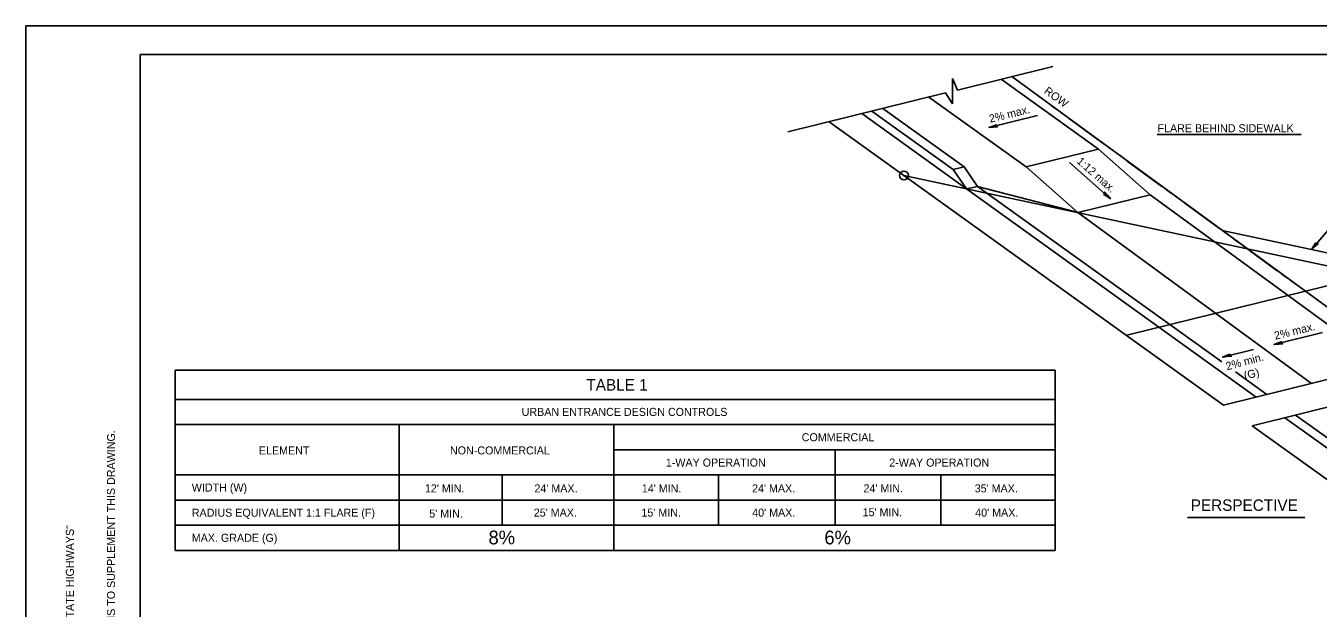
# Model space of a CAD drawing. Extents: x 0 to 2.83, y -0.11 to 1.83.
# Drawn here: x 0 to 1.884, y 0.985 to 1.833 of the extents above; entities that cross this region are included whole.
import ezdxf

# ---------------------------------------------------------------- set-up
doc = ezdxf.new("R2010")
doc.units = 0
for name, color, linetype in [('RD_Pr_Roadway_Notes', 7, 'Continuous'), ('SH_General_Details', 7, 'Continuous'), ('SH_Printer_Plotting_Border', 7, 'Continuous')]:
    doc.layers.add(name, color=color, linetype=linetype)

msp = doc.modelspace()

# ---------------------------------------------------------------- linework, layer by layer
at = {"layer": 'RD_Pr_Roadway_Notes'}
for p, q in [((1.404, 1.6852), (1.4747, 1.7026)), ((1.8594, 1.675), (1.6492, 1.675)), ((1.581, 1.5815), (1.5213, 1.6342)), ((1.9042, 1.5425), (1.8743, 1.5076)), ((1.8198, 1.3692), (1.8904, 1.3866)), ((1.7446, 1.351), (1.7896, 1.3621)), ((1.6934, 1.1172), (1.8646, 1.1172))]:
    msp.add_line(p, q, dxfattribs=at)
for points in [[(1.4152, 1.6878), (1.4144, 1.6893), (1.4099, 1.6875), (1.404, 1.6852), (1.4107, 1.6859), (1.4166, 1.6863), (1.4152, 1.6878), (1.4144, 1.6887), (1.4081, 1.6862), (1.4156, 1.6867), (1.4142, 1.6878), (1.4112, 1.6869), (1.4142, 1.6872)], [(1.5725, 1.5893), (1.5716, 1.5877), (1.5758, 1.5851), (1.581, 1.5815), (1.5766, 1.5866), (1.5729, 1.5913), (1.5725, 1.5893), (1.5721, 1.5881), (1.5778, 1.5843), (1.5732, 1.5902), (1.573, 1.5884), (1.5755, 1.5865), (1.5735, 1.5888)], [(1.8819, 1.5162), (1.8803, 1.5171), (1.8777, 1.5129), (1.8743, 1.5076), (1.8793, 1.5121), (1.8839, 1.5159), (1.8819, 1.5162), (1.8807, 1.5166), (1.877, 1.5108), (1.8828, 1.5156), (1.881, 1.5157), (1.8791, 1.5132), (1.8814, 1.5152)], [(1.8309, 1.3718), (1.8302, 1.3733), (1.8256, 1.3715), (1.8198, 1.3692), (1.8264, 1.3699), (1.8324, 1.3703), (1.8309, 1.3718), (1.8302, 1.3727), (1.8238, 1.3702), (1.8313, 1.3707), (1.8299, 1.3718), (1.8269, 1.3709), (1.83, 1.3712)], [(1.7558, 1.3536), (1.755, 1.3552), (1.7505, 1.3533), (1.7446, 1.351), (1.7513, 1.3517), (1.7572, 1.3521), (1.7558, 1.3536), (1.755, 1.3546), (1.7487, 1.352), (1.7562, 1.3525), (1.7548, 1.3537), (1.7518, 1.3527), (1.7548, 1.353)]]:
    msp.add_lwpolyline(points, dxfattribs=at)
at = {"layer": 'SH_General_Details'}
for p, q in [((0, 1.8333), (0, 0)), ((2.8333, 1.8333), (0, 1.8333)), ((1.3582, 1.7399), (1.497, 1.7741)), ((1.351, 1.72), (1.351, 1.7566)), ((1.351, 1.7566), (1.3582, 1.7399)), ((1.5639, 1.6538), (1.422, 1.7556)), ((1.4375, 1.7594), (2.005, 1.3448)), ((1.1106, 1.6788), (1.3407, 1.7356)), ((1.3407, 1.7356), (1.351, 1.72)), ((1.4583, 1.6278), (1.3164, 1.7296)), ((1.3712, 1.5959), (1.2186, 1.7055)), ((1.3517, 1.624), (1.2331, 1.7091)), ((1.3677, 1.6279), (1.2492, 1.713)), ((1.1709, 1.6937), (1.746, 1.281)), ((1.4583, 1.6278), (1.5639, 1.6538)), ((1.6391, 1.5873), (1.5639, 1.6538)), ((1.3517, 1.624), (1.3677, 1.6279)), ((1.3712, 1.5959), (1.3517, 1.624)), ((1.3872, 1.5996), (1.3677, 1.6279)), ((1.5335, 1.5613), (1.4583, 1.6278)), ((1.733, 1.5187), (1.2801, 1.6154)), ((1.3712, 1.5959), (1.3872, 1.5996)), ((1.7936, 1.2927), (1.3712, 1.5959)), ((1.5343, 1.5615), (1.3872, 1.5996)), ((1.7433, 1.344), (1.3872, 1.5996)), ((1.5343, 1.5615), (1.6391, 1.5873)), ((1.6391, 1.5873), (1.9796, 1.3386)), ((1.5335, 1.5613), (1.874, 1.3125)), ((1.6051, 1.3829), (2.2172, 1.5338)), ((2.0013, 1.4805), (1.7441, 1.5354)), ((1.9599, 1.4703), (1.733, 1.5187)), ((1.746, 1.281), (2.3595, 1.4322)), ((1.7878, 1.251), (2.4132, 1.4051)), ((1.5006, 1.332), (0.2175, 1.332)), ((0.2175, 1.332), (0.2175, 1.0693)), ((1.5006, 1.0693), (1.5006, 1.332)), ((1.8093, 1.2966), (1.7635, 1.3294)), ((0.2175, 1.2893), (1.5006, 1.2893)), ((2.1357, 1.0472), (1.8354, 1.2627)), ((1.9379, 1.2043), (1.8511, 1.2666)), ((0.2175, 1.2526), (1.5006, 1.2526)), ((0.5441, 1.0697), (0.5441, 1.252)), ((0.8573, 1.0697), (0.8573, 1.252)), ((2.4196, 0.7975), (1.7878, 1.251)), ((0.8573, 1.216), (1.5006, 1.216)), ((1.1797, 1.106), (1.1797, 1.216)), ((0.2175, 1.1793), (1.5006, 1.1793)), ((0.6943, 1.106), (0.6943, 1.1782)), ((1.0099, 1.106), (1.0099, 1.1782)), ((1.3337, 1.106), (1.3337, 1.1782)), ((0.2175, 1.1426), (1.5006, 1.1426)), ((0.2175, 1.106), (1.5006, 1.106)), ((0.2175, 1.0693), (1.5006, 1.0693))]:
    msp.add_line(p, q, dxfattribs=at)
msp.add_lwpolyline([(0.1667, 1.7917), (2.7917, 1.7917), (2.7917, 0.0417), (0.1667, 0.0417)], close=True, dxfattribs=at)
for points in [[(1.4375, 1.7594), (1.4879, 1.7226)], [(1.4947, 1.7176), (1.5014, 1.7127)], [(1.5081, 1.7078), (1.5149, 1.7029)], [(1.5216, 1.698), (1.5721, 1.6611)], [(1.5216, 1.698), (1.5216, 1.698)], [(1.5788, 1.6562), (1.5855, 1.6513)], [(1.5922, 1.6463), (1.599, 1.6414)], [(1.6057, 1.6365), (1.6562, 1.5996)], [(1.6057, 1.6365), (1.6057, 1.6365)], [(1.6629, 1.5947), (1.6696, 1.5898)], [(1.6764, 1.5849), (1.6831, 1.58)], [(1.6898, 1.5751), (1.7403, 1.5382)], [(1.6898, 1.5751), (1.6898, 1.5751)], [(1.747, 1.5333), (1.7538, 1.5284)], [(1.7605, 1.5234), (1.7672, 1.5185)], [(1.7739, 1.5136), (1.8244, 1.4767)], [(1.7739, 1.5136), (1.7739, 1.5136)], [(1.8311, 1.4718), (1.8379, 1.4669)], [(1.8446, 1.462), (1.8513, 1.4571)], [(1.8581, 1.4522), (1.8581, 1.4521)], [(1.8581, 1.4521), (1.9085, 1.4153)]]:
    msp.add_lwpolyline(points, dxfattribs=at)
msp.add_circle((1.2801, 1.6154), 0.00648, dxfattribs=at)
at = {"layer": 'SH_Printer_Plotting_Border'}
msp.add_lwpolyline([(0, 0), (2.8333, 0), (2.8333, 1.8333), (0, 1.8333)], close=True, dxfattribs=at)

# ---------------------------------------------------------------- texts
at = {"layer": 'RD_Pr_Roadway_Notes'}
for s, height, rotation, p in [('ROW', 0.01167, 323.8479, (1.4834, 1.7362)), ('2% max.', 0.01167, 13.8488, (1.4058, 1.6921)), ('1:12 max.', 0.01167, 318.5532, (1.531, 1.6348)), ('2% max.', 0.01167, 13.8488, (1.8215, 1.3761)), ('2% min.', 0.01167, 15, (1.7511, 1.3316)), ('  (G)', 0.01167, 15, (1.769, 1.3157)), ('    3.  STATE STANDARD 606001 AND APPLICABLE SIDEWALK STANDARDS SHOULD BE INCLUDED IN THE PLANS TO SUPPLEMENT THIS DRAWING.', 0.0116667, 90, (0.13, 0.1365)), ('    1.  DESIGNER SHOULD REVIEW "HANDBOOK FOR THE POLICY ON PERMITS FOR ACCESS DRIVEWAYS TO STATE HIGHWAYS"', 0.0116667, 90, (0.07, 0.1365))]:
    msp.add_text(s, height=height, rotation=rotation, dxfattribs=at).set_placement(p)
for s, height, p in [('FLARE BEHIND SIDEWALK', 0.011667, (1.6498, 1.6784)), ('PERSPECTIVE', 0.016667, (1.6982, 1.127))]:
    msp.add_text(s, height=height, dxfattribs=at).set_placement(p)
at = {"layer": 'SH_General_Details'}
for s, height, p in [('TABLE 1', 0.01667, (0.8172, 1.3022)), ('URBAN ENTRANCE DESIGN CONTROLS', 0.011667, (0.7228, 1.2653)), ('COMMERCIAL', 0.01167, (1.1311, 1.2284)), ('ELEMENT', 0.01167, (0.3397, 1.2092)), ('NON-COMMERCIAL', 0.011667, (0.6183, 1.2092)), ('1-WAY OPERATION', 0.011667, (0.933, 1.1915)), ('2-WAY OPERATION', 0.011667, (1.2587, 1.1915)), ('WIDTH (W)', 0.01167, (0.2419, 1.1551)), ("12' MIN.", 0.01167, (0.5817, 1.1539)), ("24' MAX.", 0.01167, (0.7414, 1.1539)), ("14' MIN.", 0.01167, (0.898, 1.1539)), ("24' MAX.", 0.01167, (1.0587, 1.1539)), ("24' MIN.", 0.01167, (1.2211, 1.1539)), ("35' MAX.", 0.01167, (1.3833, 1.1539)), ('RADIUS EQUIVALENT 1:1 FLARE (F)', 0.011667, (0.242, 1.1185)), ("25' MAX.", 0.01167, (0.7405, 1.1186)), ("40' MAX.", 0.01167, (1.0589, 1.1186)), ("15' MIN.", 0.01167, (1.2198, 1.1192)), ("40' MAX.", 0.01167, (1.384, 1.1186)), ("5' MIN.", 0.01167, (0.5881, 1.1172)), ("15' MIN.", 0.01167, (0.8974, 1.1186)), ('MAX. GRADE (G)', 0.011667, (0.2419, 1.0819)), ('8%', 0.02, (0.6745, 1.0782)), ('6%', 0.02, (1.1641, 1.0782))]:
    msp.add_text(s, height=height, dxfattribs=at).set_placement(p)

doc.saveas('drawing.dxf')
